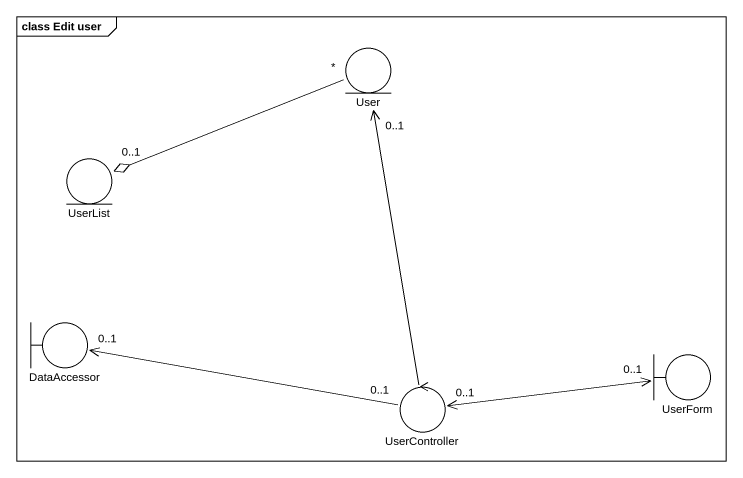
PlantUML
@startuml
mainframe class Edit user
entity User
entity UserList
boundary DataAccessor
boundary UserForm
control UserController
User "*" -left-o "0..1" UserList
UserController -up-> "0..1" User
UserController "0..1" -left-> "0..1" DataAccessor
UserController "0..1" <-right-> "0..1" UserForm
@enduml
